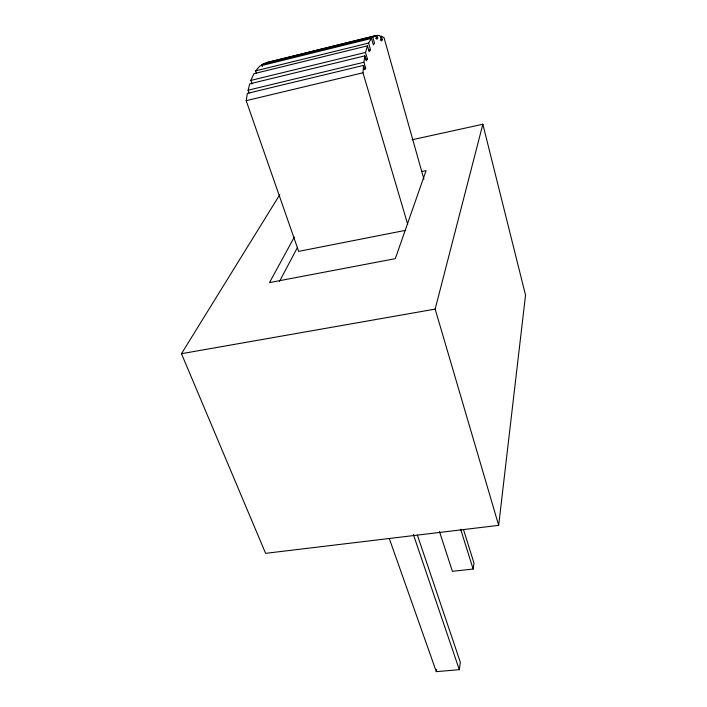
<?xml version="1.0" encoding="UTF-8"?>
<svg xmlns="http://www.w3.org/2000/svg" width="707" height="707" viewBox="0 0 707 707"><rect width="100%" height="100%" fill="white"/><g stroke="black" fill="none" stroke-linecap="round" stroke-linejoin="round"><path stroke-width="1.06" d="M407.7 224.34L363 72.768L363.531 65.406L247.379 93.368L246.195 100.677L298.681 251.374L404.961 230.455M279.804 194.637L181.469 353.694L265.602 553.342L498.674 525.354L525.531 295.137L482.846 124.246L412.04 139.774M363.531 65.406L364.812 69.754L365.687 68.287L363.911 62.243L364.865 55.862L249.774 83.833L248.095 90.213L249.094 93.112M439.445 531.505L452.409 571.318L473.142 569.038L473.982 563.055L463.465 529.446M389.345 538.672L436.307 671.65L459.311 669.679L460.345 662.273L417.386 535.119M436.307 671.65L436.652 669.538M498.674 525.354L435.159 309.1L482.846 124.246M364.865 55.862L366.314 60.829L367.428 58.999L365.519 52.459L367.463 45.831L253.928 73.696L250.879 80.412L252.107 84.009M367.463 45.831L369.178 51.761L370.486 49.64L368.586 43.065L371.529 38.399L373.402 44.903L374.507 43.1L372.819 37.197L375.771 35.589L376.84 39.318L377.724 37.878L377.008 35.368L267.502 62.472L269.906 62.287M279.504 281.386L297.514 247.37M294.333 237.022L269.5 282.597L395.301 258.665L426.074 170.634L421.761 171.545M423.9 179.154L384.016 37.639L381.347 36.11L382.354 39.619L381.55 40.962L380.074 35.73L377.008 35.368M256.535 73.572L255.616 70.859L259.902 65.981L371.529 38.399M262.35 66.564L261.714 64.664L265.814 62.808L375.771 35.589M261.714 64.664L372.819 37.197M375.603 38.399L377.724 37.878M255.616 70.859L368.586 43.065M380.225 40.14L382.354 39.619M368.356 50.162L370.486 49.64M250.879 80.412L365.519 52.459M365.289 59.521L367.428 58.999M248.095 90.213L363.911 62.243M363.548 68.8L365.687 68.287M246.195 100.677L363 72.768M181.469 353.694L435.159 309.1M413.356 534.465L459.311 669.679M460.637 529.216L473.142 569.038"/></g></svg>
